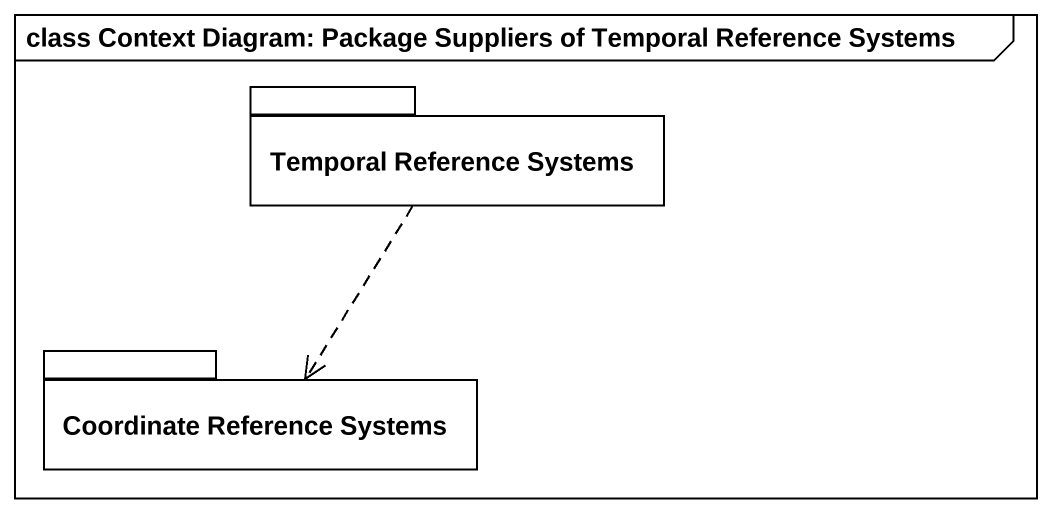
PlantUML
@startuml
mainframe class Context Diagram: Package Suppliers of Temporal Reference Systems
package "Temporal Reference Systems" as Temporal_Reference_Systems {
}
package "Coordinate Reference Systems" as Coordinate_Reference_Systems {
}
Temporal_Reference_Systems ..> Coordinate_Reference_Systems
@enduml
